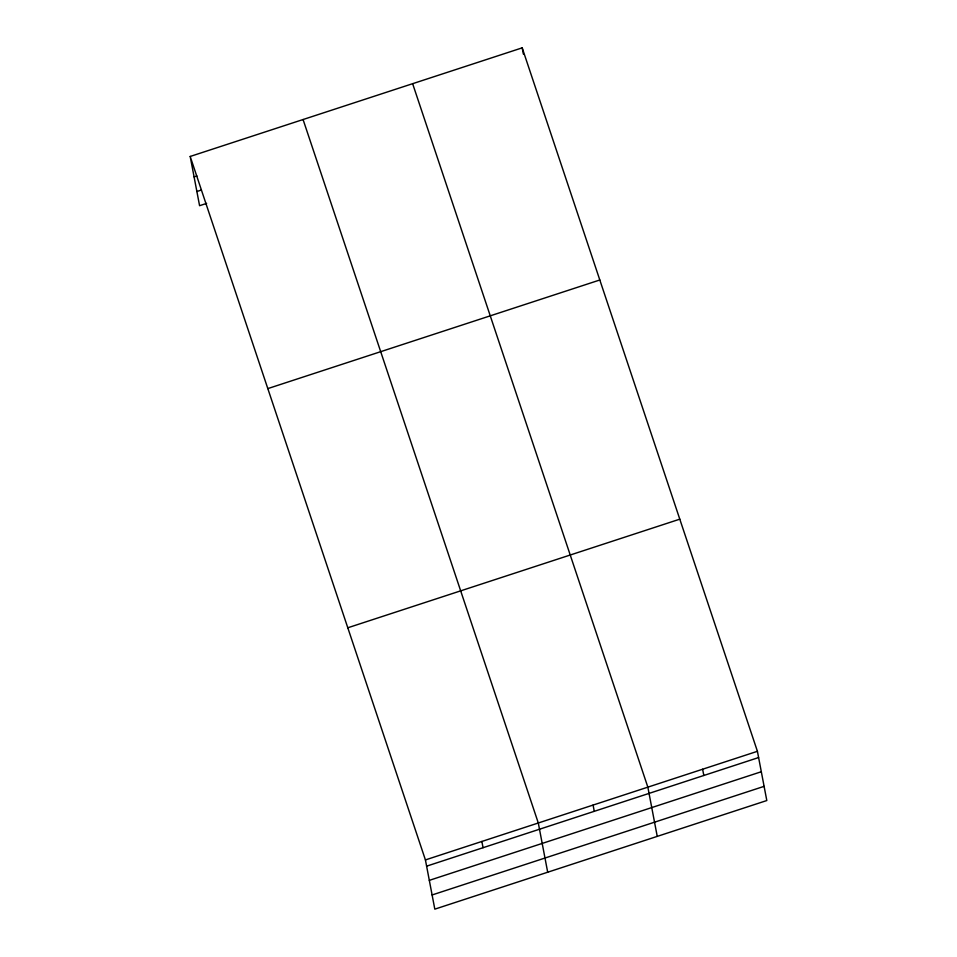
<?xml version="1.0" encoding="UTF-8"?>
<svg xmlns="http://www.w3.org/2000/svg" width="957" height="957" viewBox="0 0 957 957"><rect width="100%" height="100%" fill="white"/><g stroke="black" fill="none" stroke-linecap="round" stroke-linejoin="round"><path stroke-width="1.44" d="M190.192 156.458L522.187 47.85L757.418 751.305L766.808 800.542L434.813 909.15L425.422 859.924L190.192 156.458L199.582 205.695L206.64 203.386M194.092 176.889L196.915 175.968M196.879 191.508L201.114 190.12M267.816 388.602L599.812 279.994M347.798 627.78L679.793 519.173M425.422 859.924L757.418 751.305M426.607 866.169L758.602 757.561M429.322 880.356L761.305 771.737M432.109 894.962L764.093 786.355M412.634 83.69L647.853 787.156L657.244 836.382M303.07 119.529L538.301 822.996L547.691 872.222M702.629 769.237L703.826 775.481M522.187 47.85L523.383 54.094M593.077 805.076L594.273 811.321M481.861 841.454L483.046 847.711"/></g></svg>
